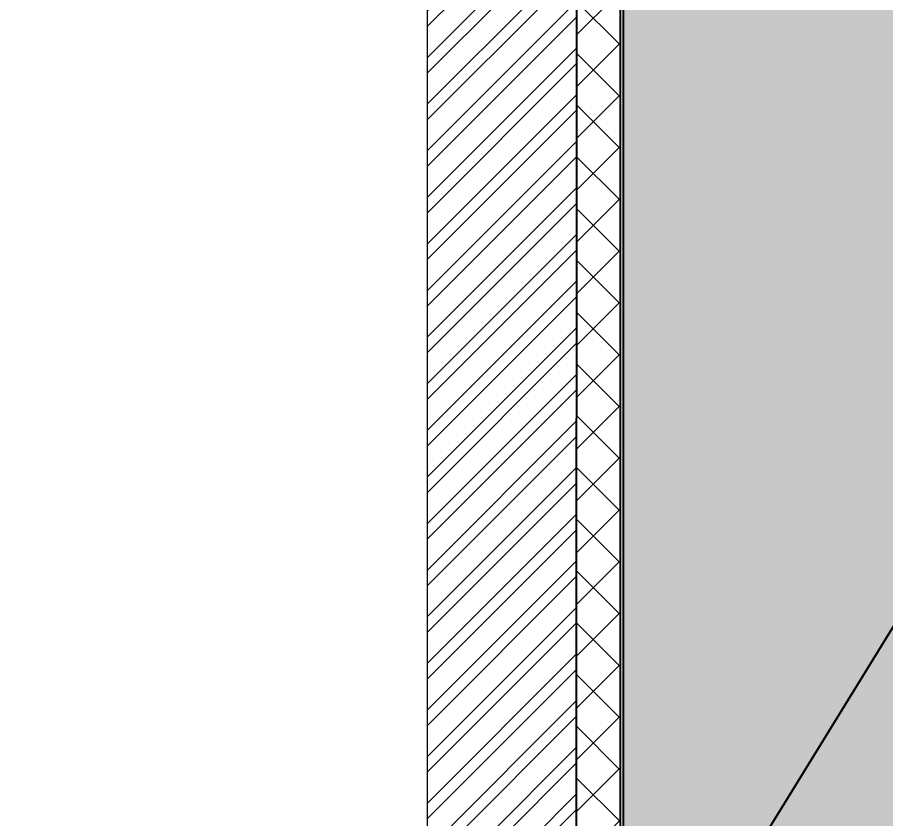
# Model space of a CAD drawing. Header units: millimetres. Extents: x -136099598 to 9192475, y 0 to 779331.
# Drawn here: x 131186 to 134149, y 288716 to 291451 of the extents above; entities that cross this region are included whole.
import ezdxf
from ezdxf import colors
from ezdxf.entities.mleader import LeaderData, LeaderLine
from ezdxf.math import Vec2, Vec3

# ---------------------------------------------------------------- set-up
doc = ezdxf.new("R2010")
doc.units = ezdxf.units.MM
doc.header["$MEASUREMENT"] = 0
doc.layers.get('0').update_dxf_attribs({"color": 250, "lineweight": 9})
doc.layers.add('RAL 90 10', color=7, linetype='Continuous', lineweight=0, true_color=0xf1ece1)
for name, color, linetype, lineweight in [('АР-Выноски', 5, 'Continuous', 5), ('СТЕНЫ кирпич ЛИДЕР', 250, 'Continuous', 15), ('Штриховка', 7, 'Continuous', 5)]:
    doc.layers.add(name, color=color, linetype=linetype, lineweight=lineweight)
doc.styles.add('ICOCPEUR', font='isocpeur.ttf')

msp = doc.modelspace()

# ---------------------------------------------------------------- hatches: boundary and pattern name
at = {"ltscale": 40, "true_color": 0x383e42}
h = msp.add_hatch(dxfattribs=at)
h.set_pattern_fill('ANSI32', color=250, scale=300, angle=360)
h.set_pattern_definition([(45, (-14492.97, -21067.68), (-79.549513, 79.549513), []), (45, (-14439.94, -21067.68), (-79.549513, 79.549513), [])])
h.paths.add_polyline_path([(133094.2, 292871.7), (133094.2, 288144.6), (132584.1, 288144.6), (132584.4, 292871.7)])
at = {"layer": 'RAL 90 10', "ltscale": 100, "transparency": 33554687}
h = msp.add_hatch(color=256, dxfattribs=at)
h.dxf.hatch_style = 1
h.paths.add_polyline_path([(132404.2, 292994.1), (133253.9, 292988.9), (133254.1, 292972.6), (133254.6, 288553.8), (137054.5, 288553.8), (137054.5, 302391.9), (127864.4, 302391.9), (127864.4, 293105.2), (127950.5, 293022)])
at = {"layer": 'Штриховка', "transparency": 33554636}
h = msp.add_hatch(dxfattribs=at)
h.set_pattern_fill('ANSI37', color=256, scale=1000)
h.set_pattern_definition([(45, (13738.69, -12872.71), (-88.38835, 88.38835), []), (135, (13738.69, -12872.71), (-88.38835, -88.38835), [])])
h.paths.add_polyline_path([(133244, 292972.2), (133244.5, 288143.1), (133094.2, 288144.6), (133094.1, 292972.2)])

# ---------------------------------------------------------------- linework, layer by layer
at = {"layer": 'СТЕНЫ кирпич ЛИДЕР', "lineweight": 25, "ltscale": 100}
for p, q in [((133094.2, 288144.6), (133094.4, 293655.7)), ((133244.1, 288144.6), (133244.1, 293655.7)), ((133254.2, 288142.9, 0.2), (133254.1, 293647, 0.4))]:
    msp.add_line(p, q, dxfattribs=at)
at = {"layer": 'Штриховка', "transparency": 33554636}
msp.add_lwpolyline([(132584.4, 292871.9), (132584.1, 288144.6), (133094.2, 288144.6), (133094.2, 293647), (133094.2, 293647)], dxfattribs=at)

# ---------------------------------------------------------------- leaders
at = {"layer": 'АР-Выноски'}
ml = msp.add_multileader_mtext('Standard', dxfattribs=at)
ml.set_content('Устройство покрытия из профнастила окрашенного в цвет цоколя асфальт матовый), на металлическом каркасе. Примыкание к фасаду предусмотреть через отлив из оцинкованной стали с окраской по RAL 7016.', color=256, style='ICOCPEUR')
ml.set_leader_properties()
ml.build(insert=Vec2(0, 0))
ml.multileader.update_dxf_attribs({"text_left_attachment_type": 6, "text_right_attachment_type": 6, "dogleg_length": 100, "arrow_head_size": 250})
ctx = ml.context
ctx.base_point, ctx.char_height, ctx.arrow_head_size, ctx.landing_gap_size, ctx.plane_origin = Vec3(138636.6, 296468.3), 250, 250, 25, Vec3(137885.7, 288222)
ctx.left_attachment, ctx.right_attachment = 6, 6
notes = []
notes.append((ctx, [(1, (1, 1, 0), (138536.6, 296468.3), (1, 0), 100, [(0, [(133580.2, 288404.6)], 0, [])])]))
ctx.mtext.insert, ctx.mtext.width, ctx.mtext.defined_height, ctx.mtext.flow_direction = Vec3(138661.6, 296793.3), 5880.361, 1874.3, 5
for ctx, leaders in notes:
    for number, flags, end, landing, length, lines in leaders:
        leader = LeaderData()
        leader.index, (leader.has_last_leader_line, leader.has_dogleg_vector, leader.attachment_direction) = number, flags
        leader.last_leader_point, leader.dogleg_vector, leader.dogleg_length = Vec3(end), Vec3(landing), length
        for number, points, colour, breaks in lines:
            line = LeaderLine()
            line.index, line.vertices, line.color, line.breaks = number, Vec3.list(points), colors.encode_raw_color(colour), breaks
            leader.lines.append(line)
        ctx.leaders.append(leader)

doc.saveas('drawing.dxf')
